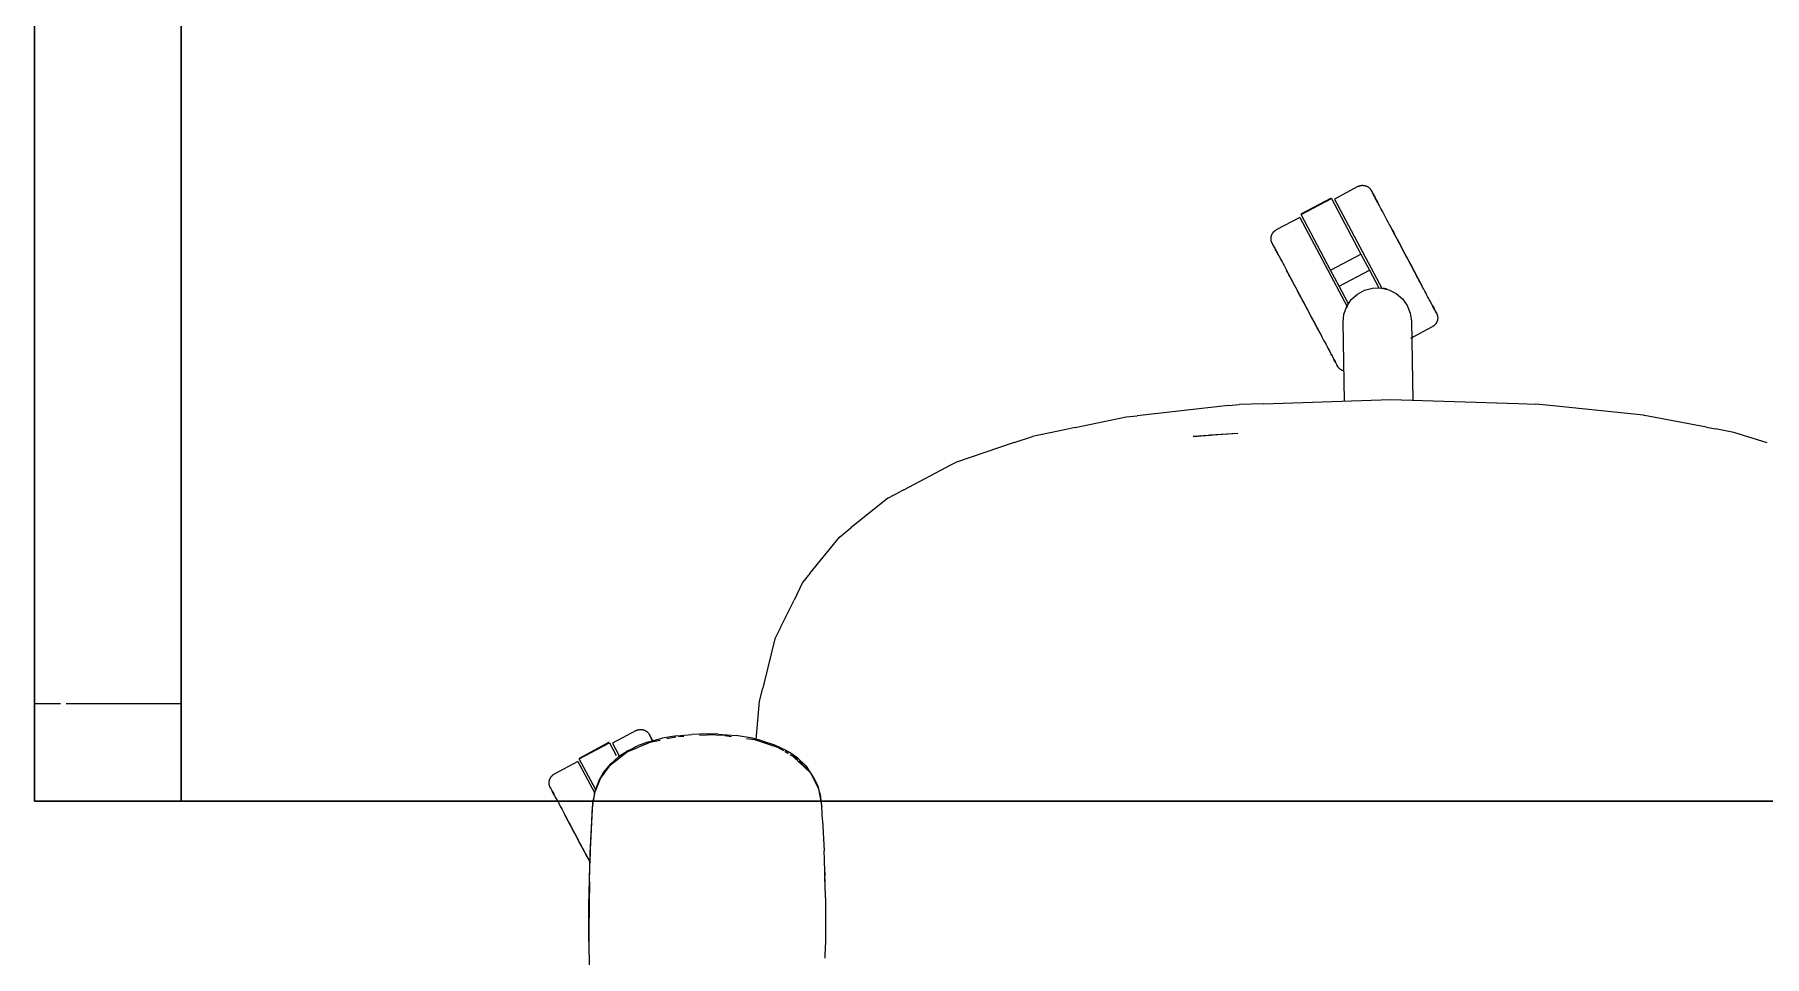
# Model space of a CAD drawing. Header units: millimetres. Extents: x 155927 to 326028, y -36033 to 97293.
# Drawn here: x 229139 to 229848, y 25072 to 25450 of the extents above; entities that cross this region are included whole.
import ezdxf

# ---------------------------------------------------------------- set-up
doc = ezdxf.new("R2010")
doc.units = ezdxf.units.MM
doc.header["$MEASUREMENT"] = 0
doc.layers.add('G-IMPT', color=8, linetype='CONTINUOUS', lineweight=9)
doc.layers.add('I-FURN', color=8, linetype='CONTINUOUS', lineweight=9)

msp = doc.modelspace()

# ---------------------------------------------------------------- linework, layer by layer
at = {"layer": 'G-IMPT'}
for p, q in [((229628.07, 25297.64), (229632.44, 25298.12)), ((229642.38, 25298.45), (229632.44, 25298.12)), ((229642.38, 25298.45), (229694.56, 25300.15)), ((229694.56, 25300.15), (229746.73, 25298.53)), ((229746.73, 25298.53), (229753.99, 25298.31)), ((229761.05, 25297.58), (229753.99, 25298.31)), ((229565.26, 25288.68), (229586.21, 25293.02)), ((229586.21, 25293.02), (229590.62, 25293.51)), ((229628.07, 25297.64), (229590.62, 25293.51)), ((229798.05, 25293.76), (229761.05, 25297.58)), ((229798.05, 25293.76), (229798.51, 25293.67)), ((229823.89, 25288.8), (229798.51, 25293.67)), ((229540.32, 25282.52), (229547.76, 25285.04)), ((229561.58, 25287.91), (229547.76, 25285.04)), ((229565.26, 25288.68), (229561.58, 25287.91)), ((229631.9, 25286.24), (229613.63, 25284.99)), ((229613.63, 25284.99), (229620.57, 25285.6)), ((229631.9, 25286.24), (229620.57, 25285.6)), ((229823.89, 25288.8), (229827.55, 25288.1)), ((229835.15, 25286.64), (229827.55, 25288.1)), ((229848.76, 25282.44), (229835.15, 25286.64)), ((229540.32, 25282.52), (229516.24, 25274.38)), ((229495.07, 25263.2), (229514.58, 25273.5)), ((229514.58, 25273.5), (229516.24, 25274.38)), ((229495.07, 25263.2), (229493.69, 25262.48)), ((229488.56, 25259.77), (229473.43, 25247.56)), ((229488.56, 25259.77), (229493.69, 25262.48)), ((229456.59, 25228.85), (229468.76, 25243.8)), ((229468.76, 25243.8), (229473.43, 25247.56)), ((229456.59, 25228.85), (229453.62, 25225.2)), ((229453.62, 25225.2), (229450.09, 25218.03)), ((229444.45, 25206.57), (229450.09, 25218.03)), ((229444.45, 25206.57), (229442.3, 25202.2)), ((229442.3, 25202.2), (229437.9, 25184.26)), ((229436.02, 25176.6), (229437.32, 25181.89)), ((229437.9, 25184.26), (229437.32, 25181.89)), ((229434.57, 25160.72), (229436.02, 25176.6)), ((229382.22, 25156.44), (229378.17, 25153.79)), ((229381.72, 25155.82), (229386.12, 25157.66)), ((229382.22, 25156.44), (229386.29, 25158.43)), ((229391.74, 25159.99), (229386.12, 25157.66)), ((229390.63, 25160.01), (229386.29, 25158.43)), ((229390.63, 25160.01), (229396.11, 25161.44)), ((229391.74, 25159.99), (229395.21, 25160.69)), ((229402.04, 25162.44), (229396.11, 25161.44)), ((229397.95, 25161.26), (229401.7, 25162.03)), ((229402.04, 25162.44), (229408.19, 25163.01)), ((229402.83, 25162.09), (229404.91, 25162.22)), ((229414.53, 25163.19), (229408.19, 25163.01)), ((229411.42, 25162.62), (229414.53, 25162.81)), ((229419.04, 25163.1), (229414.53, 25163.19)), ((229421.69, 25162.58), (229414.53, 25162.81)), ((229419.04, 25163.1), (229426.35, 25162.52)), ((229421.69, 25162.58), (229424.48, 25162.19)), ((229433.11, 25161.4), (229426.35, 25162.52)), ((229430.66, 25161.32), (229433.95, 25160.85)), ((229437.04, 25160.43), (229433.11, 25161.4)), ((229433.95, 25160.85), (229443.35, 25157.82)), ((229437.04, 25160.43), (229442.13, 25158.69)), ((229442.13, 25158.69), (229446.76, 25156.48)), ((229443.35, 25157.82), (229445.8, 25156.36)), ((229446.76, 25156.48), (229448.14, 25155.68)), ((229370.77, 25144.98), (229374.94, 25150.6)), ((229372.06, 25147.38), (229375.13, 25151.12)), ((229374.94, 25150.6), (229381.72, 25155.82)), ((229378.17, 25153.79), (229375.13, 25151.12)), ((229446.27, 25156.08), (229447.71, 25155.22)), ((229451.59, 25153.23), (229448.14, 25155.68)), ((229448.49, 25154.75), (229451.65, 25152.86)), ((229449.56, 25154.06), (229451.03, 25152.78)), ((229449.56, 25154.06), (229456.95, 25147.15)), ((229454.64, 25150.37), (229451.59, 25153.23)), ((229451.65, 25152.23), (229454.72, 25149.56)), ((229452.23, 25152.23), (229456.95, 25147.15)), ((229454.64, 25150.37), (229455.77, 25149.04)), ((229456.95, 25147.15), (229454.72, 25149.56)), ((229368.36, 25138.78), (229370.77, 25144.98)), ((229370.1, 25143.95), (229368.71, 25140.3)), ((229370.1, 25143.95), (229372.06, 25147.38)), ((229457.98, 25145.82), (229455.77, 25149.04)), ((229458.06, 25144.92), (229456.95, 25147.15)), ((229457.98, 25145.82), (229459.96, 25141.5)), ((229458.06, 25144.92), (229460.16, 25140.66)), ((229367.64, 25134.92), (229367.89, 25136.56)), ((229368.36, 25138.78), (229367.88, 25135.61)), ((229368.34, 25138.96), (229367.89, 25136.56)), ((229368.34, 25138.96), (229368.71, 25140.3)), ((229461.03, 25137.54), (229459.96, 25141.5)), ((229460.16, 25140.66), (229461.1, 25135.61)), ((229461.27, 25135.61), (229461.03, 25137.54)), ((229461.1, 25135.61), (229461.53, 25133.31)), ((229461.53, 25133.54), (229461.27, 25135.61)), ((229366.55, 25113.13), (229367.64, 25134.92)), ((229366.55, 25113.13), (229367.53, 25133.31)), ((229366.59, 25114.34), (229367.64, 25134.92)), ((229367.64, 25134.92), (229367.53, 25133.31)), ((229461.81, 25127.87), (229461.53, 25133.54)), ((229461.81, 25127.87), (229462.43, 25115.31)), ((229366.09, 25092.95), (229366.59, 25114.34)), ((229366.25, 25102.78), (229366.59, 25114.34)), ((229366.59, 25114.34), (229366.55, 25113.13)), ((229462.55, 25111.77), (229462.43, 25115.31)), ((229366.09, 25092.95), (229366.55, 25113.13)), ((229462.93, 25096.1), (229462.55, 25111.77)), ((229462.61, 25108.37), (229462.75, 25105.04)), ((229366.25, 25102.78), (229366.05, 25083.56)), ((229366.09, 25092.95), (229366.25, 25102.78)), ((229366.13, 25072.76), (229366.25, 25102.78)), ((229462.75, 25102.82), (229462.75, 25105.04)), ((229366.13, 25072.76), (229366.09, 25092.95)), ((229366.11, 25094.98), (229366.18, 25096.89)), ((229366.13, 25092.95), (229366.11, 25094.98)), ((229462.93, 25096.1), (229462.98, 25091.59)), ((229462.98, 25091.59), (229462.97, 25076.87)), ((229366.13, 25072.76), (229366.05, 25083.56)), ((229366.13, 25072.76), (229366.3, 25064.34)), ((229462.9, 25071.4), (229462.97, 25076.87))]:
    msp.add_line(p, q, dxfattribs=at)
at = {"layer": 'I-FURN'}
for p, q in [((229138.99, 25135.61), (229138.99, 25935.61)), ((229138.99, 25935.61), (229138.99, 25135.61)), ((229138.99, 25135.61), (229138.99, 25935.61)), ((229138.99, 25895.61), (229138.99, 25175.61)), ((229198.99, 25175.61), (229198.99, 25895.61)), ((229198.99, 25570.61), (229198.99, 25135.61)), ((229681.13, 25387.41), (229671.45, 25382.26)), ((229681.13, 25387.41), (229681.28, 25387.49)), ((229681.28, 25387.49), (229681.42, 25387.55)), ((229681.42, 25387.55), (229681.57, 25387.61)), ((229681.57, 25387.61), (229681.73, 25387.67)), ((229681.73, 25387.67), (229681.88, 25387.72)), ((229681.88, 25387.72), (229682.03, 25387.76)), ((229682.03, 25387.76), (229682.19, 25387.8)), ((229682.19, 25387.8), (229682.35, 25387.83)), ((229682.35, 25387.83), (229682.51, 25387.85)), ((229682.51, 25387.85), (229682.67, 25387.87)), ((229682.67, 25387.87), (229682.83, 25387.88)), ((229682.83, 25387.88), (229682.99, 25387.89)), ((229682.99, 25387.89), (229683.15, 25387.88)), ((229683.15, 25387.88), (229683.31, 25387.87)), ((229683.31, 25387.87), (229683.47, 25387.86)), ((229683.47, 25387.86), (229683.63, 25387.84)), ((229683.63, 25387.84), (229683.79, 25387.81)), ((229683.79, 25387.81), (229683.95, 25387.78)), ((229683.95, 25387.78), (229684.11, 25387.74)), ((229684.11, 25387.74), (229684.26, 25387.69)), ((229684.26, 25387.69), (229684.41, 25387.64)), ((229684.41, 25387.64), (229684.56, 25387.58)), ((229684.56, 25387.58), (229684.71, 25387.52)), ((229684.71, 25387.52), (229684.86, 25387.45)), ((229684.86, 25387.45), (229685, 25387.37)), ((229685, 25387.37), (229685.14, 25387.29)), ((229685.14, 25387.29), (229685.27, 25387.2)), ((229685.27, 25387.2), (229685.41, 25387.11)), ((229685.41, 25387.11), (229685.53, 25387.01)), ((229685.53, 25387.01), (229685.66, 25386.91)), ((229685.66, 25386.91), (229685.78, 25386.8)), ((229685.78, 25386.8), (229685.89, 25386.69)), ((229685.89, 25386.69), (229686, 25386.57)), ((229686, 25386.57), (229686.11, 25386.45)), ((229686.11, 25386.45), (229686.21, 25386.32)), ((229686.21, 25386.32), (229686.31, 25386.19)), ((229686.31, 25386.19), (229686.4, 25386.06)), ((229686.4, 25386.06), (229686.48, 25385.93)), ((229686.48, 25385.93), (229686.56, 25385.79)), ((229686.56, 25385.79), (229686.58, 25385.75)), ((229686.58, 25385.75), (229686.6, 25385.73)), ((229686.59, 25385.74), (229686.58, 25385.75)), ((229686.61, 25385.7), (229686.59, 25385.74)), ((229686.6, 25385.73), (229686.63, 25385.67)), ((229686.65, 25385.62), (229686.61, 25385.7)), ((229686.63, 25385.67), (229686.68, 25385.57)), ((229686.72, 25385.5), (229686.65, 25385.62)), ((229686.68, 25385.57), (229686.76, 25385.43)), ((229686.8, 25385.33), (229686.72, 25385.5)), ((229686.76, 25385.43), (229686.85, 25385.25)), ((229686.91, 25385.13), (229686.8, 25385.33)), ((229686.85, 25385.25), (229686.97, 25385.03)), ((229687.04, 25384.89), (229686.91, 25385.13)), ((229686.97, 25385.03), (229687.11, 25384.77)), ((229687.19, 25384.61), (229687.04, 25384.89)), ((229687.11, 25384.77), (229687.26, 25384.47)), ((229687.36, 25384.29), (229687.19, 25384.61)), ((229687.26, 25384.47), (229687.44, 25384.14)), ((229687.55, 25383.94), (229687.36, 25384.29)), ((229687.44, 25384.14), (229687.64, 25383.76)), ((229687.76, 25383.55), (229687.55, 25383.94)), ((229687.64, 25383.76), (229687.86, 25383.35)), ((229687.98, 25383.12), (229687.76, 25383.55)), ((229687.86, 25383.35), (229688.1, 25382.91)), ((229670.13, 25382.62), (229657.77, 25376.05)), ((229657.86, 25375.88), (229670.22, 25382.45)), ((229670.22, 25382.45), (229682.29, 25359.74)), ((229671.45, 25382.26), (229690.97, 25345.54)), ((229688.23, 25382.65), (229687.98, 25383.12)), ((229688.1, 25382.91), (229688.35, 25382.42)), ((229688.5, 25382.15), (229688.23, 25382.65)), ((229688.35, 25382.42), (229688.63, 25381.91)), ((229688.78, 25381.61), (229688.5, 25382.15)), ((229688.63, 25381.91), (229688.92, 25381.36)), ((229689.08, 25381.05), (229688.78, 25381.61)), ((229688.92, 25381.36), (229689.23, 25380.77)), ((229689.4, 25380.44), (229689.08, 25381.05)), ((229689.74, 25379.81), (229689.4, 25380.44)), ((229690.09, 25379.15), (229689.74, 25379.81)), ((229690.46, 25378.45), (229690.09, 25379.15)), ((229690.85, 25377.73), (229690.46, 25378.45)), ((229691.25, 25376.98), (229690.85, 25377.73)), ((229691.66, 25376.2), (229691.25, 25376.98)), ((229692.08, 25375.4), (229691.66, 25376.2)), ((229646.69, 25368.91), (229646.81, 25369.02)), ((229646.81, 25369.02), (229646.93, 25369.13)), ((229646.93, 25369.13), (229647.06, 25369.23)), ((229647.06, 25369.23), (229647.19, 25369.32)), ((229647.19, 25369.32), (229647.32, 25369.42)), ((229647.32, 25369.42), (229647.46, 25369.5)), ((229647.46, 25369.5), (229647.6, 25369.58)), ((229647.6, 25369.58), (229647.64, 25369.6)), ((229657.32, 25374.75), (229647.64, 25369.6)), ((229657.32, 25374.75), (229676.86, 25338)), ((229669.93, 25353.17), (229657.86, 25375.88)), ((229692.52, 25374.58), (229692.08, 25375.4)), ((229692.97, 25373.73), (229692.52, 25374.58)), ((229693.44, 25372.86), (229692.97, 25373.73)), ((229693.91, 25371.98), (229693.44, 25372.86)), ((229694.39, 25371.07), (229693.91, 25371.98)), ((229694.13, 25371.56), (229694.61, 25370.65)), ((229694.88, 25370.15), (229694.39, 25371.07)), ((229694.61, 25370.65), (229695.11, 25369.72)), ((229695.38, 25369.21), (229694.88, 25370.15)), ((229695.11, 25369.72), (229695.61, 25368.77)), ((229695.88, 25368.26), (229695.38, 25369.21)), ((229645.5, 25366.17), (229645.51, 25366.33)), ((229645.5, 25366.01), (229645.5, 25366.17)), ((229645.5, 25365.85), (229645.5, 25366.01)), ((229645.51, 25365.69), (229645.5, 25365.85)), ((229645.51, 25366.33), (229645.52, 25366.49)), ((229645.53, 25365.53), (229645.51, 25365.69)), ((229645.52, 25366.49), (229645.54, 25366.65)), ((229645.55, 25365.37), (229645.53, 25365.53)), ((229645.54, 25366.65), (229645.57, 25366.81)), ((229645.58, 25365.21), (229645.55, 25365.37)), ((229645.57, 25366.81), (229645.6, 25366.97)), ((229645.62, 25365.05), (229645.58, 25365.21)), ((229645.6, 25366.97), (229645.64, 25367.12)), ((229645.66, 25364.9), (229645.62, 25365.05)), ((229645.64, 25367.12), (229645.69, 25367.28)), ((229645.71, 25364.74), (229645.66, 25364.9)), ((229645.69, 25367.28), (229645.74, 25367.43)), ((229645.77, 25364.59), (229645.71, 25364.74)), ((229645.74, 25367.43), (229645.8, 25367.58)), ((229645.83, 25364.44), (229645.77, 25364.59)), ((229645.8, 25367.58), (229645.87, 25367.73)), ((229645.9, 25364.3), (229645.83, 25364.44)), ((229645.87, 25367.73), (229645.94, 25367.87)), ((229645.97, 25364.15), (229645.9, 25364.3)), ((229645.94, 25367.87), (229646.01, 25368.02)), ((229645.99, 25364.1), (229645.97, 25364.15)), ((229645.97, 25364.15), (229645.97, 25364.15)), ((229645.97, 25364.15), (229645.98, 25364.13)), ((229645.98, 25364.13), (229646.01, 25364.07)), ((229646.04, 25364.02), (229645.99, 25364.1)), ((229646.01, 25368.02), (229646.09, 25368.15)), ((229646.01, 25364.07), (229646.07, 25363.97)), ((229646.1, 25363.9), (229646.04, 25364.02)), ((229646.07, 25363.97), (229646.14, 25363.83)), ((229646.09, 25368.15), (229646.18, 25368.29)), ((229646.19, 25363.74), (229646.1, 25363.9)), ((229646.14, 25363.83), (229646.24, 25363.65)), ((229646.18, 25368.29), (229646.27, 25368.42)), ((229646.3, 25363.54), (229646.19, 25363.74)), ((229646.24, 25363.65), (229646.35, 25363.43)), ((229646.27, 25368.42), (229646.37, 25368.55)), ((229646.42, 25363.3), (229646.3, 25363.54)), ((229646.35, 25363.43), (229646.49, 25363.17)), ((229646.37, 25368.55), (229646.47, 25368.67)), ((229646.57, 25363.02), (229646.42, 25363.3)), ((229646.47, 25368.67), (229646.58, 25368.79)), ((229646.49, 25363.17), (229646.65, 25362.88)), ((229646.74, 25362.7), (229646.57, 25363.02)), ((229646.58, 25368.79), (229646.69, 25368.91)), ((229646.65, 25362.88), (229646.83, 25362.54)), ((229646.93, 25362.34), (229646.74, 25362.7)), ((229646.83, 25362.54), (229647.02, 25362.17)), ((229647.14, 25361.95), (229646.93, 25362.34)), ((229647.02, 25362.17), (229647.24, 25361.76)), ((229647.37, 25361.52), (229647.14, 25361.95)), ((229695.61, 25368.77), (229696.12, 25367.82)), ((229696.4, 25367.3), (229695.88, 25368.26)), ((229696.12, 25367.82), (229696.63, 25366.85)), ((229696.91, 25366.32), (229696.4, 25367.3)), ((229696.63, 25366.85), (229697.15, 25365.87)), ((229697.44, 25365.34), (229696.91, 25366.32)), ((229697.15, 25365.87), (229697.68, 25364.88)), ((229697.96, 25364.35), (229697.44, 25365.34)), ((229697.68, 25364.88), (229698.21, 25363.89)), ((229698.49, 25363.35), (229697.96, 25364.35)), ((229698.21, 25363.89), (229698.74, 25362.89)), ((229699.03, 25362.35), (229698.49, 25363.35)), ((229698.74, 25362.89), (229699.27, 25361.89)), ((229699.56, 25361.34), (229699.03, 25362.35)), ((229699.27, 25361.89), (229699.81, 25360.88)), ((229647.24, 25361.76), (229647.48, 25361.31)), ((229647.62, 25361.05), (229647.37, 25361.52)), ((229647.48, 25361.31), (229647.74, 25360.83)), ((229647.88, 25360.55), (229647.62, 25361.05)), ((229647.74, 25360.83), (229648.01, 25360.31)), ((229648.17, 25360.02), (229647.88, 25360.55)), ((229648.01, 25360.31), (229648.3, 25359.76)), ((229648.47, 25359.45), (229648.17, 25360.02)), ((229648.3, 25359.76), (229648.61, 25359.18)), ((229648.61, 25359.18), (229648.94, 25358.56)), ((229648.94, 25358.56), (229649.29, 25357.91)), ((229649.29, 25357.91), (229649.65, 25357.23)), ((229649.65, 25357.23), (229650.02, 25356.53)), ((229650.02, 25356.53), (229650.41, 25355.79)), ((229650.41, 25355.79), (229650.82, 25355.03)), ((229650.82, 25355.03), (229651.24, 25354.24)), ((229669.93, 25353.17), (229682.29, 25359.74)), ((229682.29, 25359.74), (229685.82, 25353.1)), ((229700.09, 25360.34), (229699.56, 25361.34)), ((229699.81, 25360.88), (229700.34, 25359.88)), ((229700.63, 25359.33), (229700.09, 25360.34)), ((229700.34, 25359.88), (229700.87, 25358.87)), ((229701.16, 25358.33), (229700.63, 25359.33)), ((229700.87, 25358.87), (229701.41, 25357.87)), ((229701.69, 25357.33), (229701.16, 25358.33)), ((229701.41, 25357.87), (229701.94, 25356.87)), ((229702.22, 25356.34), (229701.69, 25357.33)), ((229701.94, 25356.87), (229702.46, 25355.88)), ((229702.75, 25355.35), (229702.22, 25356.34)), ((229702.46, 25355.88), (229702.99, 25354.9)), ((229703.27, 25354.37), (229702.75, 25355.35)), ((229702.99, 25354.9), (229703.51, 25353.92)), ((229651.24, 25354.24), (229651.67, 25353.43)), ((229651.67, 25353.43), (229652.11, 25352.6)), ((229652.36, 25352.14), (229651.91, 25352.98)), ((229652.11, 25352.6), (229652.57, 25351.74)), ((229652.82, 25351.27), (229652.36, 25352.14)), ((229652.57, 25351.74), (229653.04, 25350.86)), ((229653.29, 25350.38), (229652.82, 25351.27)), ((229653.04, 25350.86), (229653.51, 25349.97)), ((229653.77, 25349.47), (229653.29, 25350.38)), ((229653.51, 25349.97), (229654, 25349.05)), ((229654.26, 25348.55), (229653.77, 25349.47)), ((229654, 25349.05), (229654.49, 25348.12)), ((229654.76, 25347.61), (229654.26, 25348.55)), ((229654.49, 25348.12), (229654.99, 25347.18)), ((229673.46, 25346.53), (229669.93, 25353.17)), ((229673.46, 25346.53), (229685.82, 25353.1)), ((229685.82, 25353.1), (229689.62, 25345.95)), ((229703.78, 25353.4), (229703.27, 25354.37)), ((229703.51, 25353.92), (229704.02, 25352.96)), ((229704.29, 25352.45), (229703.78, 25353.4)), ((229704.02, 25352.96), (229704.52, 25352.01)), ((229704.79, 25351.5), (229704.29, 25352.45)), ((229704.52, 25352.01), (229705.02, 25351.07)), ((229705.29, 25350.57), (229704.79, 25351.5)), ((229705.02, 25351.07), (229705.51, 25350.15)), ((229705.77, 25349.66), (229705.29, 25350.57)), ((229705.51, 25350.15), (229705.99, 25349.24)), ((229706.25, 25348.76), (229705.77, 25349.66)), ((229705.99, 25349.24), (229706.47, 25348.36)), ((229706.72, 25347.88), (229706.25, 25348.76)), ((229706.47, 25348.36), (229706.93, 25347.49)), ((229707.17, 25347.03), (229706.72, 25347.88)), ((229655.27, 25346.66), (229654.76, 25347.61)), ((229654.99, 25347.18), (229655.5, 25346.22)), ((229655.78, 25345.7), (229655.27, 25346.66)), ((229655.5, 25346.22), (229656.02, 25345.25)), ((229656.3, 25344.73), (229655.78, 25345.7)), ((229656.02, 25345.25), (229656.54, 25344.27)), ((229656.82, 25343.74), (229656.3, 25344.73)), ((229656.54, 25344.27), (229657.06, 25343.29)), ((229657.35, 25342.75), (229656.82, 25343.74)), ((229657.06, 25343.29), (229657.59, 25342.29)), ((229657.88, 25341.75), (229657.35, 25342.75)), ((229657.59, 25342.29), (229658.12, 25341.29)), ((229658.41, 25340.75), (229657.88, 25341.75)), ((229658.12, 25341.29), (229658.66, 25340.29)), ((229658.94, 25339.75), (229658.41, 25340.75)), ((229677.26, 25339.38), (229673.46, 25346.53)), ((229676.53, 25338.25), (229678.4, 25341.06)), ((229678.4, 25341.06), (229680.89, 25343.34)), ((229680.89, 25343.34), (229683.85, 25344.96)), ((229683.85, 25344.96), (229687.11, 25345.83)), ((229687.11, 25345.83), (229690.48, 25345.88)), ((229690.48, 25345.88), (229693.77, 25345.13)), ((229693.77, 25345.13), (229696.78, 25343.62)), ((229696.78, 25343.62), (229699.35, 25341.43)), ((229699.35, 25341.43), (229701.31, 25338.68)), ((229706.93, 25347.49), (229707.38, 25346.64)), ((229707.62, 25346.19), (229707.17, 25347.03)), ((229708.05, 25345.38), (229707.62, 25346.19)), ((229708.47, 25344.59), (229708.05, 25345.38)), ((229708.87, 25343.83), (229708.47, 25344.59)), ((229709.26, 25343.1), (229708.87, 25343.83)), ((229709.64, 25342.39), (229709.26, 25343.1)), ((229710, 25341.71), (229709.64, 25342.39)), ((229710.34, 25341.06), (229710, 25341.71)), ((229710.67, 25340.45), (229710.34, 25341.06)), ((229658.66, 25340.29), (229659.19, 25339.29)), ((229659.48, 25338.74), (229658.94, 25339.75)), ((229659.19, 25339.29), (229659.73, 25338.28)), ((229660.01, 25337.74), (229659.48, 25338.74)), ((229659.73, 25338.28), (229660.26, 25337.28)), ((229660.55, 25336.73), (229660.01, 25337.74)), ((229660.26, 25337.28), (229660.79, 25336.27)), ((229661.08, 25335.74), (229660.55, 25336.73)), ((229660.79, 25336.27), (229661.32, 25335.28)), ((229661.61, 25334.74), (229661.08, 25335.74)), ((229661.32, 25335.28), (229661.85, 25334.29)), ((229662.13, 25333.75), (229661.61, 25334.74)), ((229661.85, 25334.29), (229662.37, 25333.3)), ((229662.65, 25332.78), (229662.13, 25333.75)), ((229675.04, 25331.72), (229675.39, 25335.08)), ((229675.39, 25335.08), (229676.53, 25338.25)), ((229701.31, 25338.68), (229702.56, 25335.55)), ((229702.56, 25335.55), (229703.03, 25332.21)), ((229710.98, 25339.86), (229710.67, 25340.45)), ((229710.82, 25340.17), (229711.12, 25339.61)), ((229711.27, 25339.31), (229710.98, 25339.86)), ((229711.12, 25339.61), (229711.4, 25339.07)), ((229711.55, 25338.8), (229711.27, 25339.31)), ((229711.4, 25339.07), (229711.67, 25338.57)), ((229711.81, 25338.31), (229711.55, 25338.8)), ((229711.67, 25338.57), (229711.92, 25338.1)), ((229712.04, 25337.87), (229711.81, 25338.31)), ((229711.92, 25338.1), (229712.15, 25337.67)), ((229712.26, 25337.46), (229712.04, 25337.87)), ((229712.15, 25337.67), (229712.35, 25337.28)), ((229712.46, 25337.08), (229712.26, 25337.46)), ((229712.35, 25337.28), (229712.54, 25336.92)), ((229712.64, 25336.75), (229712.46, 25337.08)), ((229712.54, 25336.92), (229712.71, 25336.61)), ((229712.8, 25336.45), (229712.64, 25336.75)), ((229712.71, 25336.61), (229712.86, 25336.33)), ((229712.93, 25336.19), (229712.8, 25336.45)), ((229712.86, 25336.33), (229712.99, 25336.09)), ((229713.05, 25335.97), (229712.93, 25336.19)), ((229712.99, 25336.09), (229713.1, 25335.89)), ((229713.15, 25335.79), (229713.05, 25335.97)), ((229713.1, 25335.89), (229713.18, 25335.72)), ((229713.22, 25335.65), (229713.15, 25335.79)), ((229713.18, 25335.72), (229713.25, 25335.6)), ((229713.27, 25335.55), (229713.22, 25335.65)), ((229713.25, 25335.6), (229713.29, 25335.52)), ((229713.31, 25335.49), (229713.27, 25335.55)), ((229713.29, 25335.52), (229713.31, 25335.48)), ((229713.32, 25335.47), (229713.31, 25335.49)), ((229713.31, 25335.48), (229713.32, 25335.47)), ((229713.32, 25335.47), (229713.39, 25335.33)), ((229713.39, 25335.33), (229713.46, 25335.18)), ((229713.46, 25335.18), (229713.52, 25335.03)), ((229713.52, 25335.03), (229713.57, 25334.88)), ((229713.57, 25334.88), (229713.62, 25334.73)), ((229713.62, 25334.73), (229713.66, 25334.57)), ((229713.66, 25334.57), (229713.7, 25334.42)), ((229713.7, 25334.42), (229713.73, 25334.26)), ((229713.73, 25334.26), (229713.75, 25334.1)), ((229713.75, 25334.1), (229713.77, 25333.94)), ((229713.77, 25333.94), (229713.78, 25333.78)), ((229713.78, 25333.78), (229713.79, 25333.62)), ((229713.79, 25333.62), (229713.79, 25333.45)), ((229662.37, 25333.3), (229662.89, 25332.33)), ((229663.17, 25331.81), (229662.65, 25332.78)), ((229662.89, 25332.33), (229663.4, 25331.36)), ((229663.68, 25330.85), (229663.17, 25331.81)), ((229663.4, 25331.36), (229663.91, 25330.41)), ((229664.18, 25329.91), (229663.68, 25330.85)), ((229663.91, 25330.41), (229664.41, 25329.48)), ((229664.67, 25328.98), (229664.18, 25329.91)), ((229664.41, 25329.48), (229664.9, 25328.55)), ((229665.16, 25328.06), (229664.67, 25328.98)), ((229664.9, 25328.55), (229665.38, 25327.65)), ((229665.38, 25327.65), (229665.85, 25326.76)), ((229665.85, 25326.76), (229666.31, 25325.89)), ((229675.61, 25299.53), (229675.04, 25331.72)), ((229702.81, 25325.32), (229711.65, 25330.02)), ((229703.03, 25332.21), (229703.59, 25299.87)), ((229711.69, 25330.04), (229711.65, 25330.02)), ((229711.83, 25330.12), (229711.69, 25330.04)), ((229711.96, 25330.21), (229711.83, 25330.12)), ((229712.1, 25330.3), (229711.96, 25330.21)), ((229712.23, 25330.4), (229712.1, 25330.3)), ((229712.35, 25330.5), (229712.23, 25330.4)), ((229712.47, 25330.6), (229712.35, 25330.5)), ((229712.59, 25330.71), (229712.47, 25330.6)), ((229712.7, 25330.83), (229712.59, 25330.71)), ((229712.81, 25330.95), (229712.7, 25330.83)), ((229712.91, 25331.07), (229712.81, 25330.95)), ((229713.01, 25331.2), (229712.91, 25331.07)), ((229713.1, 25331.33), (229713.01, 25331.2)), ((229713.19, 25331.47), (229713.1, 25331.33)), ((229713.27, 25331.61), (229713.19, 25331.47)), ((229713.35, 25331.75), (229713.27, 25331.61)), ((229713.42, 25331.9), (229713.35, 25331.75)), ((229713.48, 25332.04), (229713.42, 25331.9)), ((229713.54, 25332.19), (229713.48, 25332.04)), ((229713.59, 25332.35), (229713.54, 25332.19)), ((229713.64, 25332.5), (229713.59, 25332.35)), ((229713.68, 25332.66), (229713.64, 25332.5)), ((229713.71, 25332.81), (229713.68, 25332.66)), ((229713.74, 25332.97), (229713.71, 25332.81)), ((229713.76, 25333.13), (229713.74, 25332.97)), ((229713.78, 25333.29), (229713.76, 25333.13)), ((229713.79, 25333.45), (229713.78, 25333.29)), ((229666.31, 25325.89), (229666.76, 25325.05)), ((229666.76, 25325.05), (229667.2, 25324.22)), ((229667.2, 25324.22), (229667.63, 25323.42)), ((229667.63, 25323.42), (229668.04, 25322.64)), ((229668.04, 25322.64), (229668.44, 25321.89)), ((229668.44, 25321.89), (229668.82, 25321.17)), ((229668.82, 25321.17), (229669.19, 25320.48)), ((229669.19, 25320.48), (229669.54, 25319.81)), ((229669.54, 25319.81), (229669.88, 25319.18)), ((229669.88, 25319.18), (229670.2, 25318.58)), ((229670.37, 25318.27), (229670.06, 25318.85)), ((229670.2, 25318.58), (229670.5, 25318.01)), ((229670.66, 25317.72), (229670.37, 25318.27)), ((229670.5, 25318.01), (229670.79, 25317.47)), ((229670.93, 25317.2), (229670.66, 25317.72)), ((229670.79, 25317.47), (229671.05, 25316.97)), ((229671.19, 25316.72), (229670.93, 25317.2)), ((229671.05, 25316.97), (229671.3, 25316.51)), ((229671.43, 25316.27), (229671.19, 25316.72)), ((229671.3, 25316.51), (229671.53, 25316.08)), ((229671.65, 25315.86), (229671.43, 25316.27)), ((229671.53, 25316.08), (229671.74, 25315.68)), ((229671.84, 25315.49), (229671.65, 25315.86)), ((229671.74, 25315.68), (229671.93, 25315.33)), ((229672.02, 25315.15), (229671.84, 25315.49)), ((229671.93, 25315.33), (229672.1, 25315.01)), ((229672.18, 25314.86), (229672.02, 25315.15)), ((229672.1, 25315.01), (229672.25, 25314.73)), ((229672.32, 25314.6), (229672.18, 25314.86)), ((229672.25, 25314.73), (229672.37, 25314.49)), ((229672.43, 25314.38), (229672.32, 25314.6)), ((229672.37, 25314.49), (229672.48, 25314.29)), ((229672.53, 25314.2), (229672.43, 25314.38)), ((229672.48, 25314.29), (229672.57, 25314.13)), ((229672.6, 25314.06), (229672.53, 25314.2)), ((229672.57, 25314.13), (229672.63, 25314.01)), ((229672.66, 25313.96), (229672.6, 25314.06)), ((229672.63, 25314.01), (229672.68, 25313.92)), ((229672.69, 25313.9), (229672.66, 25313.96)), ((229672.68, 25313.92), (229672.7, 25313.88)), ((229672.7, 25313.88), (229672.69, 25313.9)), ((229672.72, 25313.84), (229672.7, 25313.88)), ((229672.7, 25313.88), (229672.7, 25313.88)), ((229672.8, 25313.7), (229672.72, 25313.84)), ((229672.89, 25313.56), (229672.8, 25313.7)), ((229672.98, 25313.43), (229672.89, 25313.56)), ((229673.07, 25313.3), (229672.98, 25313.43)), ((229673.18, 25313.17), (229673.07, 25313.3)), ((229673.28, 25313.05), (229673.18, 25313.17)), ((229673.39, 25312.94), (229673.28, 25313.05)), ((229673.51, 25312.82), (229673.39, 25312.94)), ((229673.63, 25312.72), (229673.51, 25312.82)), ((229673.75, 25312.61), (229673.63, 25312.72)), ((229673.88, 25312.52), (229673.75, 25312.61)), ((229674.01, 25312.42), (229673.88, 25312.52)), ((229674.15, 25312.34), (229674.01, 25312.42)), ((229674.29, 25312.25), (229674.15, 25312.34)), ((229674.43, 25312.18), (229674.29, 25312.25)), ((229674.57, 25312.11), (229674.43, 25312.18)), ((229674.72, 25312.04), (229674.57, 25312.11)), ((229674.87, 25311.98), (229674.72, 25312.04)), ((229675.02, 25311.93), (229674.87, 25311.98)), ((229675.18, 25311.89), (229675.02, 25311.93)), ((229675.34, 25311.85), (229675.18, 25311.89)), ((229138.99, 25175.61), (229138.99, 25135.61)), ((229138.99, 25175.61), (229149.57, 25175.61)), ((229138.99, 25175.61), (229149.57, 25175.61)), ((229151.88, 25175.61), (229198.99, 25175.61)), ((229151.88, 25175.61), (229198.99, 25175.61)), ((229198.99, 25135.61), (229198.99, 25175.61)), ((229385.4, 25164.56), (229375.71, 25159.41)), ((229385.4, 25164.56), (229385.54, 25164.63)), ((229385.54, 25164.63), (229385.69, 25164.7)), ((229385.69, 25164.7), (229385.84, 25164.76)), ((229385.84, 25164.76), (229385.99, 25164.81)), ((229385.99, 25164.81), (229386.14, 25164.86)), ((229386.14, 25164.86), (229386.3, 25164.91)), ((229386.3, 25164.91), (229386.45, 25164.94)), ((229386.45, 25164.94), (229386.61, 25164.97)), ((229386.61, 25164.97), (229386.77, 25165)), ((229386.77, 25165), (229386.93, 25165.01)), ((229386.93, 25165.01), (229387.09, 25165.03)), ((229387.09, 25165.03), (229387.25, 25165.03)), ((229387.25, 25165.03), (229387.41, 25165.03)), ((229387.41, 25165.03), (229387.57, 25165.02)), ((229387.57, 25165.02), (229387.74, 25165.01)), ((229387.74, 25165.01), (229387.9, 25164.98)), ((229387.9, 25164.98), (229388.05, 25164.96)), ((229388.05, 25164.96), (229388.21, 25164.92)), ((229388.21, 25164.92), (229388.37, 25164.88)), ((229388.37, 25164.88), (229388.52, 25164.84)), ((229388.52, 25164.84), (229388.67, 25164.78)), ((229388.67, 25164.78), (229388.82, 25164.73)), ((229388.82, 25164.73), (229388.97, 25164.66)), ((229388.97, 25164.66), (229389.12, 25164.59)), ((229389.12, 25164.59), (229389.26, 25164.51)), ((229389.26, 25164.51), (229389.4, 25164.43)), ((229389.4, 25164.43), (229389.53, 25164.35)), ((229389.53, 25164.35), (229389.67, 25164.25)), ((229389.67, 25164.25), (229389.79, 25164.16)), ((229389.79, 25164.16), (229389.92, 25164.05)), ((229389.92, 25164.05), (229390.04, 25163.95)), ((229390.04, 25163.95), (229390.15, 25163.83)), ((229390.15, 25163.83), (229390.27, 25163.72)), ((229390.27, 25163.72), (229390.37, 25163.59)), ((229390.37, 25163.59), (229390.47, 25163.47)), ((229390.47, 25163.47), (229390.57, 25163.34)), ((229374.39, 25159.76), (229362.03, 25153.19)), ((229362.12, 25153.02), (229374.48, 25159.59)), ((229374.48, 25159.59), (229377.29, 25154.3)), ((229375.71, 25159.41), (229378.47, 25154.22)), ((229390.57, 25163.34), (229390.66, 25163.21)), ((229390.66, 25163.21), (229390.75, 25163.07)), ((229390.75, 25163.07), (229390.83, 25162.93)), ((229390.83, 25162.93), (229390.85, 25162.89)), ((229390.85, 25162.89), (229390.86, 25162.87)), ((229390.87, 25162.84), (229390.85, 25162.89)), ((229390.85, 25162.89), (229390.85, 25162.89)), ((229390.86, 25162.87), (229390.89, 25162.81)), ((229390.92, 25162.76), (229390.87, 25162.84)), ((229390.89, 25162.81), (229390.94, 25162.71)), ((229390.98, 25162.64), (229390.92, 25162.76)), ((229390.94, 25162.71), (229391.02, 25162.57)), ((229391.07, 25162.48), (229390.98, 25162.64)), ((229391.02, 25162.57), (229391.11, 25162.39)), ((229391.17, 25162.28), (229391.07, 25162.48)), ((229391.11, 25162.39), (229391.23, 25162.17)), ((229391.3, 25162.04), (229391.17, 25162.28)), ((229391.23, 25162.17), (229391.37, 25161.91)), ((229391.45, 25161.76), (229391.3, 25162.04)), ((229391.37, 25161.91), (229391.52, 25161.62)), ((229391.62, 25161.44), (229391.45, 25161.76)), ((229391.52, 25161.62), (229391.7, 25161.28)), ((229391.81, 25161.08), (229391.62, 25161.44)), ((229391.7, 25161.28), (229391.9, 25160.91)), ((229392.02, 25160.69), (229391.81, 25161.08)), ((229391.9, 25160.91), (229392.12, 25160.5)), ((229392.25, 25160.26), (229392.02, 25160.69)), ((229361.58, 25151.9), (229351.9, 25146.75)), ((229361.58, 25151.9), (229368.32, 25139.23)), ((229368.77, 25140.51), (229362.12, 25153.02)), ((229349.76, 25143.31), (229349.77, 25143.48)), ((229349.76, 25143.15), (229349.76, 25143.31)), ((229349.76, 25142.99), (229349.76, 25143.15)), ((229349.77, 25142.83), (229349.76, 25142.99)), ((229349.77, 25143.48), (229349.78, 25143.64)), ((229349.79, 25142.67), (229349.77, 25142.83)), ((229349.78, 25143.64), (229349.81, 25143.8)), ((229349.82, 25142.51), (229349.79, 25142.67)), ((229349.81, 25143.8), (229349.83, 25143.95)), ((229349.85, 25142.35), (229349.82, 25142.51)), ((229349.83, 25143.95), (229349.87, 25144.11)), ((229349.88, 25142.2), (229349.85, 25142.35)), ((229349.87, 25144.11), (229349.91, 25144.27)), ((229349.91, 25144.27), (229349.95, 25144.42)), ((229349.95, 25144.42), (229350.01, 25144.58)), ((229350.01, 25144.58), (229350.06, 25144.73)), ((229350.06, 25144.73), (229350.13, 25144.87)), ((229350.13, 25144.87), (229350.2, 25145.02)), ((229350.2, 25145.02), (229350.27, 25145.16)), ((229350.27, 25145.16), (229350.36, 25145.3)), ((229350.36, 25145.3), (229350.44, 25145.44)), ((229350.44, 25145.44), (229350.54, 25145.57)), ((229350.54, 25145.57), (229350.63, 25145.7)), ((229350.63, 25145.7), (229350.74, 25145.82)), ((229350.74, 25145.82), (229350.84, 25145.94)), ((229350.84, 25145.94), (229350.96, 25146.06)), ((229350.96, 25146.06), (229351.07, 25146.17)), ((229351.07, 25146.17), (229351.19, 25146.27)), ((229351.19, 25146.27), (229351.32, 25146.37)), ((229351.32, 25146.37), (229351.45, 25146.47)), ((229351.45, 25146.47), (229351.58, 25146.56)), ((229351.58, 25146.56), (229351.72, 25146.65)), ((229351.72, 25146.65), (229351.86, 25146.73)), ((229351.86, 25146.73), (229351.9, 25146.75)), ((229138.99, 25135.61), (229198.99, 25135.61)), ((229198.99, 25135.61), (229138.99, 25135.61)), ((229138.99, 25135.61), (230738.83, 25135.61)), ((230738.83, 25135.61), (229138.99, 25135.61)), ((229349.93, 25142.04), (229349.88, 25142.2)), ((229349.97, 25141.89), (229349.93, 25142.04)), ((229350.03, 25141.74), (229349.97, 25141.89)), ((229350.09, 25141.59), (229350.03, 25141.74)), ((229350.16, 25141.44), (229350.09, 25141.59)), ((229350.23, 25141.3), (229350.16, 25141.44)), ((229350.23, 25141.29), (229350.23, 25141.3)), ((229350.23, 25141.3), (229350.24, 25141.28)), ((229350.26, 25141.25), (229350.23, 25141.29)), ((229350.24, 25141.28), (229350.27, 25141.22)), ((229350.3, 25141.17), (229350.26, 25141.25)), ((229350.27, 25141.22), (229350.33, 25141.12)), ((229350.36, 25141.04), (229350.3, 25141.17)), ((229350.33, 25141.12), (229350.4, 25140.98)), ((229350.45, 25140.88), (229350.36, 25141.04)), ((229350.4, 25140.98), (229350.5, 25140.8)), ((229350.56, 25140.68), (229350.45, 25140.88)), ((229350.5, 25140.8), (229350.61, 25140.58)), ((229350.69, 25140.44), (229350.56, 25140.68)), ((229350.61, 25140.58), (229350.75, 25140.32)), ((229350.83, 25140.16), (229350.69, 25140.44)), ((229350.75, 25140.32), (229350.91, 25140.02)), ((229351, 25139.84), (229350.83, 25140.16)), ((229350.91, 25140.02), (229351.09, 25139.69)), ((229351.19, 25139.49), (229351, 25139.84)), ((229351.09, 25139.69), (229351.29, 25139.31)), ((229351.4, 25139.1), (229351.19, 25139.49)), ((229351.29, 25139.31), (229351.5, 25138.9)), ((229351.63, 25138.67), (229351.4, 25139.1)), ((229351.5, 25138.9), (229351.74, 25138.46)), ((229351.88, 25138.2), (229351.63, 25138.67)), ((229351.74, 25138.46), (229352, 25137.97)), ((229352.14, 25137.7), (229351.88, 25138.2)), ((229352, 25137.97), (229352.27, 25137.46)), ((229352.43, 25137.16), (229352.14, 25137.7)), ((229352.27, 25137.46), (229352.57, 25136.91)), ((229352.73, 25136.59), (229352.43, 25137.16)), ((229352.57, 25136.91), (229352.88, 25136.32)), ((229352.88, 25136.32), (229353.2, 25135.71)), ((229353.2, 25135.71), (229353.55, 25135.06)), ((229353.55, 25135.06), (229353.91, 25134.38)), ((229353.91, 25134.38), (229354.28, 25133.67)), ((229354.28, 25133.67), (229354.68, 25132.94)), ((229354.68, 25132.94), (229355.08, 25132.18)), ((229355.08, 25132.18), (229355.5, 25131.39)), ((229355.5, 25131.39), (229355.93, 25130.58)), ((229355.93, 25130.58), (229356.37, 25129.74)), ((229356.62, 25129.28), (229356.17, 25130.13)), ((229356.37, 25129.74), (229356.83, 25128.88)), ((229357.08, 25128.41), (229356.62, 25129.28)), ((229356.83, 25128.88), (229357.3, 25128.01)), ((229357.55, 25127.53), (229357.08, 25128.41)), ((229357.3, 25128.01), (229357.77, 25127.11)), ((229358.03, 25126.62), (229357.55, 25127.53)), ((229357.77, 25127.11), (229358.26, 25126.2)), ((229358.52, 25125.7), (229358.03, 25126.62)), ((229358.26, 25126.2), (229358.75, 25125.27)), ((229359.02, 25124.76), (229358.52, 25125.7)), ((229358.75, 25125.27), (229359.26, 25124.32)), ((229359.53, 25123.81), (229359.02, 25124.76)), ((229359.26, 25124.32), (229359.76, 25123.37)), ((229360.04, 25122.84), (229359.53, 25123.81)), ((229359.76, 25123.37), (229360.28, 25122.4)), ((229360.56, 25121.87), (229360.04, 25122.84)), ((229360.28, 25122.4), (229360.8, 25121.42)), ((229361.08, 25120.89), (229360.56, 25121.87)), ((229360.8, 25121.42), (229361.32, 25120.43)), ((229361.61, 25119.9), (229361.08, 25120.89)), ((229361.32, 25120.43), (229361.85, 25119.44)), ((229362.14, 25118.9), (229361.61, 25119.9)), ((229361.85, 25119.44), (229362.38, 25118.44)), ((229362.67, 25117.9), (229362.14, 25118.9)), ((229362.38, 25118.44), (229362.92, 25117.44)), ((229363.21, 25116.89), (229362.67, 25117.9)), ((229362.92, 25117.44), (229363.45, 25116.43)), ((229363.74, 25115.89), (229363.21, 25116.89)), ((229363.45, 25116.43), (229363.99, 25115.43)), ((229364.28, 25114.88), (229363.74, 25115.89)), ((229363.99, 25115.43), (229364.52, 25114.42)), ((229364.81, 25113.88), (229364.28, 25114.88)), ((229364.52, 25114.42), (229365.05, 25113.42)), ((229365.34, 25112.88), (229364.81, 25113.88)), ((229365.05, 25113.42), (229365.58, 25112.42)), ((229365.87, 25111.89), (229365.34, 25112.88)), ((229365.58, 25112.42), (229366.11, 25111.43)), ((229366.39, 25110.9), (229365.87, 25111.89)), ((229366.11, 25111.43), (229366.63, 25110.45))]:
    msp.add_line(p, q, dxfattribs=at)
msp.add_arc((229689.03, 25332.15), 13.81, 72.66397, 77.65266, dxfattribs=at)
msp.add_open_spline([(229691.39, 25345.76), (229691.83, 25345.69), (229692.25, 25345.59), (229692.67, 25345.47)], degree=3, dxfattribs=at)

doc.saveas('drawing.dxf')
